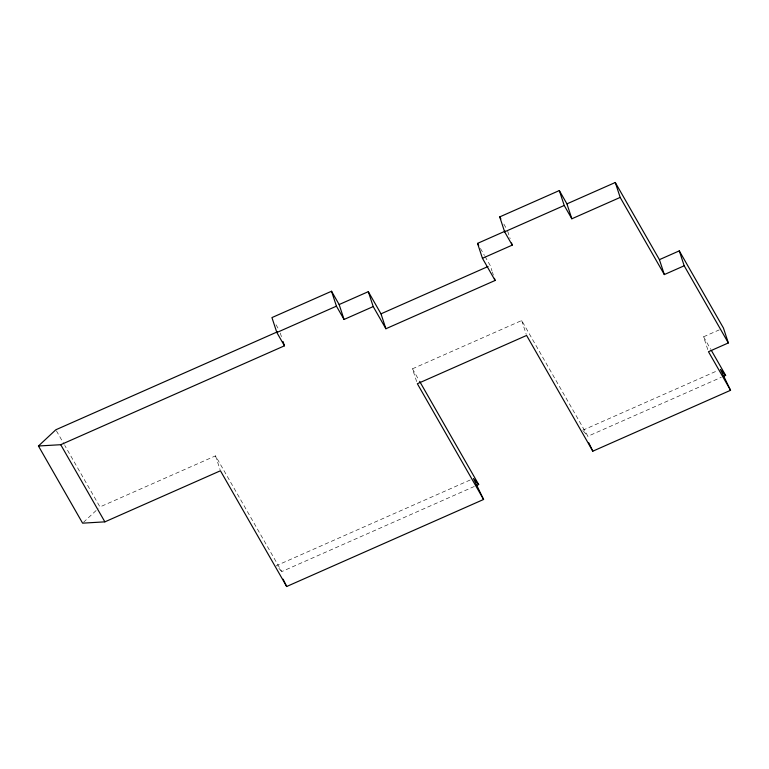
<?xml version="1.0" encoding="UTF-8"?>
<svg xmlns="http://www.w3.org/2000/svg" width="769" height="769" viewBox="0 0 769 769"><rect width="100%" height="100%" fill="white"/><g stroke="black" fill="none" stroke-linecap="round" stroke-linejoin="round"><path stroke-width="0.58" stroke-dasharray="3.85 2.88" d="M83.465 522.343L98.23 508.559M474.3 486.479L281.752 571.588L215.531 455.854L99.97 506.934L64.769 445.424M416.654 381.597L412.453 368.812L521.69 320.529L587.91 436.263L721.274 377.31M707.778 349.587L703.568 336.803L719.255 329.872M470.167 480L276.532 565.59L281.752 571.588M582.691 430.265L717.141 370.831M583.431 431.121L587.91 436.263M703.568 336.803L710.729 349.318M503.83 224.067L506.752 229.181M480.423 248.416L484.46 255.471M485.037 256.471L490.228 265.545L491.977 270.871M412.453 368.812L419.018 380.28M276.033 324.749L278.964 329.863M56.416 430.823L64.173 444.376M507.684 231.267L510.145 238.726M521.69 320.529L526.246 334.38M492.333 271.938L493.381 275.139M280.252 333.025L282.002 338.35M215.531 455.854L220.088 469.705"/><path stroke-width="1.15" d="M476.492 485.508L478.674 484.547L473.454 478.549L483.586 499.466L286.664 586.507L220.434 470.772L104.872 521.853L82.6 523.16L38.45 446.001L55.82 429.784L277.359 331.862M494.429 278.33L495.13 280.464L385.894 328.748L373.215 306.581L344.051 319.462L339.148 304.543L331.535 291.249L271.938 317.587L276.84 332.506L284.453 345.81L60.722 444.703L38.45 446.001M505.214 231.142L477.539 243.379L482.442 258.297L512.241 245.119L504.627 231.815L499.725 216.896L559.323 190.558L566.936 203.862L571.838 218.781L620.179 197.412L664.329 274.571L684.189 265.786L728.339 342.945L708.48 351.721L730.55 390.296L592.812 451.182L526.592 335.447L417.356 383.731L483.586 499.466M339.148 304.543L368.303 291.662L380.991 313.829L385.894 328.748M566.936 203.862L615.277 182.493L659.418 259.653L664.329 274.571M276.84 332.506L336.438 306.168L344.051 319.462M504.627 231.815L564.225 205.477L571.838 218.781M380.991 313.829L488.046 266.507M659.418 259.653L679.287 250.867L723.437 328.027L728.339 342.945M723.456 376.349L725.648 375.378L711.325 350.356M725.648 375.378L720.418 369.389L730.55 390.296M499.725 216.896L500.898 218.944M477.539 243.379L478.693 245.388M482.442 258.297L495.13 280.464M419.614 381.328L478.674 484.547M60.722 444.703L104.872 521.853M588.766 442.819L592.812 451.182M283.117 579.182L286.664 586.507M679.287 250.867L684.189 265.786M615.277 182.493L620.179 197.412M559.323 190.558L564.225 205.477M511.539 242.994L512.241 245.119M368.303 291.662L373.215 306.581M331.535 291.249L336.438 306.168M283.05 341.542L284.453 345.81"/></g></svg>
